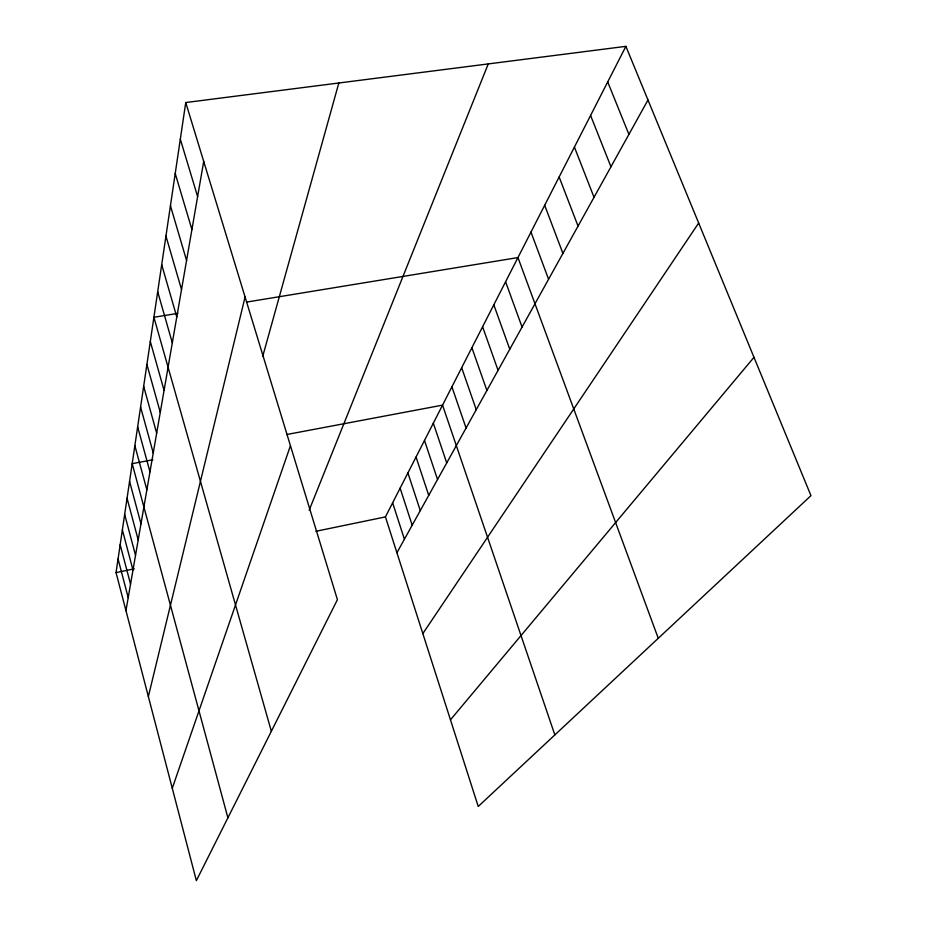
<?xml version="1.0" encoding="UTF-8"?>
<svg xmlns="http://www.w3.org/2000/svg" width="927" height="927" viewBox="0 0 927 927"><rect width="100%" height="100%" fill="white"/><g stroke="black" fill="none" stroke-linecap="round" stroke-linejoin="round"><path stroke-width="1.39" d="M185.748 102.538L337.416 599.676L196.362 880.65L116.037 572.596L185.748 102.538L625.887 46.35L810.963 495.644L478.239 806.467L385.435 516.907L625.887 46.35M125.956 610.615L203.708 161.437M148.355 696.525L245.076 296.999M262.735 356.281L338.83 82.99M172.271 788.274L290.441 445.702M309.178 510.186L488.262 63.917M396.918 552.735L647.985 99.989M422.839 633.593L698.668 223.025M450.464 719.816L753.987 357.324M116.037 572.596L134.299 568.83M315.898 531.287L385.435 516.907M152.874 459.757L132.19 463.662L227.903 817.823M286.652 434.531L442.55 405.134L554.844 734.902M177.938 313.338L153.905 317.277L271.344 731.276M246.64 302.075L517.961 257.567L658.263 638.297M607.706 81.935L628.912 134.38M590.58 115.458L610.951 166.756M574.416 147.092L594.022 197.289M559.143 176.976L578.042 226.118M544.682 205.284L562.909 253.395M530.974 232.109L548.575 279.247M505.586 281.773L522.063 327.069M493.813 304.821L509.769 349.224M482.596 326.767L498.066 370.337M471.889 347.718L486.907 390.464M461.669 367.718L476.246 409.676M451.901 386.837L466.072 428.031M433.326 423.187L446.733 462.909M424.496 440.464L437.532 479.491M416.038 457.023L428.737 495.366M407.915 472.909L420.29 510.592M400.128 488.158L412.179 525.203M392.631 502.816L404.404 539.236M180.313 139.154L197.625 196.605M175.226 173.488L191.924 229.56M170.441 205.736L186.57 260.475M165.945 236.084L181.53 289.56M161.704 264.693L176.79 316.964M157.694 291.715L172.306 342.816M150.313 341.495L164.079 390.406M146.906 364.473L160.278 412.353M143.662 386.292L156.663 433.187M140.591 407.046L153.245 452.99M137.659 426.814L149.977 471.855M134.867 445.667L146.86 489.815M129.571 481.356L140.974 523.825M127.069 498.274L138.193 539.92M124.67 514.439L135.527 555.308M122.376 529.908L132.978 570.035M120.174 544.74L130.533 584.126M118.065 558.958L128.204 597.648"/></g></svg>
